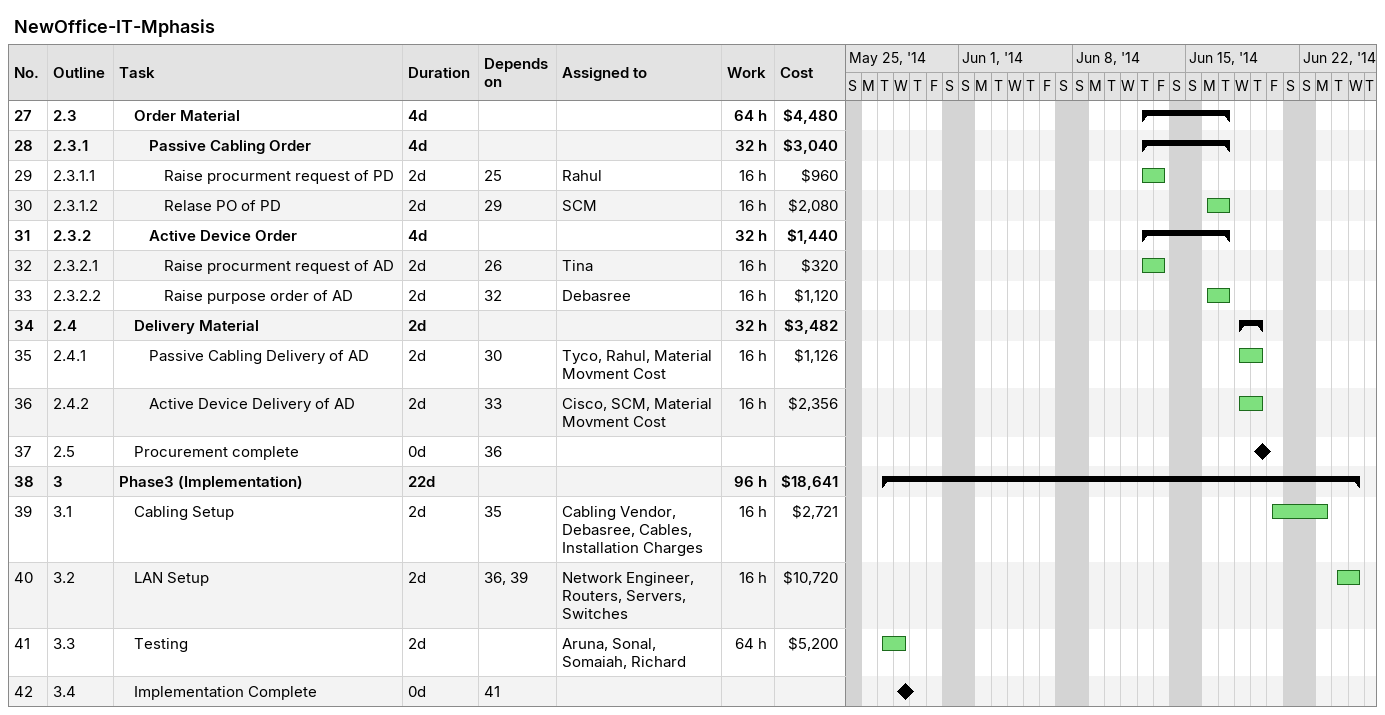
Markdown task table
NewOffice-IT-Mphasis

| ID | WBS | Task | Duration | Start | Finish | Predecessors | Resources | Work (h) | Cost ($) |
|---|---|---|---|---|---|---|---|---|---|
| 27 | 2.3 | **Order Material** | 4d | 2014-06-12 | 2014-06-17 |  |  | 64 | 4480 |
| 28 | 2.3.1 | **Passive Cabling Order** | 4d | 2014-06-12 | 2014-06-17 |  |  | 32 | 3040 |
| 29 | 2.3.1.1 | Raise procurment request of PD | 2d | 2014-06-12 | 2014-06-13 | 25 | Rahul | 16 | 960 |
| 30 | 2.3.1.2 | Relase PO of PD | 2d | 2014-06-16 | 2014-06-17 | 29 | SCM | 16 | 2080 |
| 31 | 2.3.2 | **Active Device Order** | 4d | 2014-06-12 | 2014-06-17 |  |  | 32 | 1440 |
| 32 | 2.3.2.1 | Raise procurment request of AD | 2d | 2014-06-12 | 2014-06-13 | 26 | Tina | 16 | 320 |
| 33 | 2.3.2.2 | Raise purpose order of AD | 2d | 2014-06-16 | 2014-06-17 | 32 | Debasree | 16 | 1120 |
| 34 | 2.4 | **Delivery Material** | 2d | 2014-06-18 | 2014-06-19 |  |  | 32 | 3482 |
| 35 | 2.4.1 | Passive Cabling Delivery of AD | 2d | 2014-06-18 | 2014-06-19 | 30 | Tyco, Rahul, Material Movment Cost | 16 | 1126 |
| 36 | 2.4.2 | Active Device Delivery of AD | 2d | 2014-06-18 | 2014-06-19 | 33 | Cisco, SCM, Material Movment Cost | 16 | 2356 |
| 37 | 2.5 | Procurement complete | 0d | 2014-06-19 | 2014-06-19 | 36 |  |  |  |
| 38 | 3 | **Phase3 (Implementation)** | 22d | 2014-05-27 | 2014-06-25 |  |  | 96 | 18641 |
| 39 | 3.1 | Cabling Setup | 2d | 2014-06-20 | 2014-06-23 | 35 | Cabling Vendor, Debasree, Cables, Installation Charges | 16 | 2721 |
| 40 | 3.2 | LAN Setup | 2d | 2014-06-24 | 2014-06-25 | 36, 39 | Network Engineer, Routers, Servers, Switches | 16 | 10720 |
| 41 | 3.3 | Testing | 2d | 2014-05-27 | 2014-05-28 |  | Aruna, Sonal, Somaiah, Richard | 64 | 5200 |
| 42 | 3.4 | Implementation Complete | 0d | 2014-05-28 | 2014-05-28 | 41 |  |  |  |
